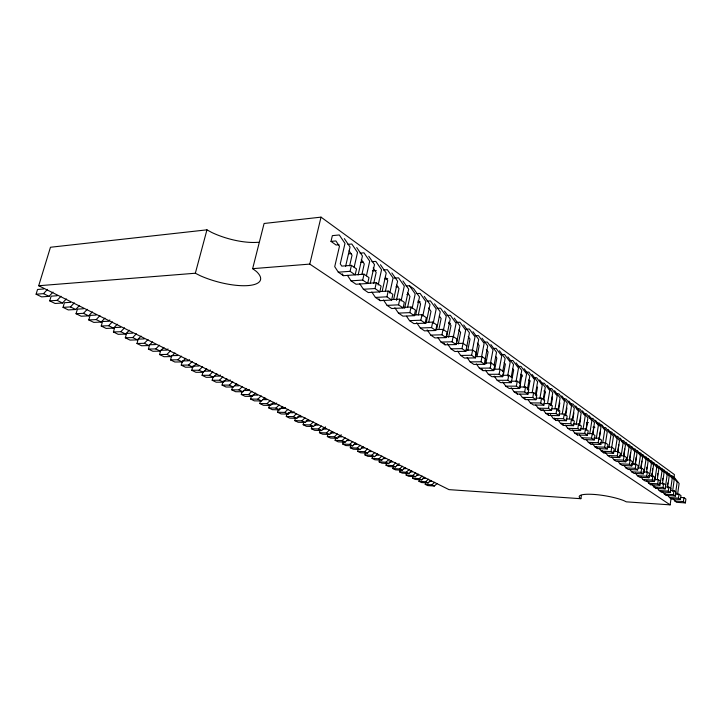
<?xml version="1.0" encoding="UTF-8"?>
<svg xmlns="http://www.w3.org/2000/svg" width="722" height="722" viewBox="0 0 722 722"><rect width="100%" height="100%" fill="white"/><g stroke="black" fill="none" stroke-linecap="round" stroke-linejoin="round"><path stroke-width="1.08" d="M672.561 498.487L676.487 502.304L685.368 502.9L685.9 499.019L683.951 497.657L680.81 497.449M679.005 494.2L680.99 495.59L680.449 499.507L678.463 498.135L679.005 494.2L675.846 494.001M685.368 502.9L683.409 501.555L683.951 497.657M672.579 491.339L674.186 479.913L669.041 473.488M673.969 490.68L676 492.097L675.44 496.05L673.418 494.651L673.969 490.68L670.792 490.491M675.413 494.444L677.146 482.052L672.02 475.645L669.899 475.527M677.552 494.606L679.113 483.46L673.987 477.071M667.417 485.085L667.715 483M667.534 487.828L669.168 476.312L664.005 469.841M668.843 487.106L670.909 488.541L670.341 492.53L668.274 491.095L668.843 487.106L665.639 486.917M670.422 490.978L672.191 478.487L667.038 472.035L664.908 471.926M581.436 495.391L580.894 498.712L579.64 497.738A25.631 5.063 9.6 0 1 593.836 494.426A25.631 5.063 9.6 0 1 624.142 500.779L626.29 501.835L670.142 504.858L671.054 498.37M673.951 477.811L674.402 474.571L321.019 217.141L264.09 223.477L252.646 268.665L256.337 271.409A41.506 13.303 15.4 0 1 248.061 285.578A41.506 13.303 15.4 0 1 200.319 275.759L195.346 273.232L38.699 285.741L50.459 247.258L206.952 229.84L211.826 232.502A41.055 14.711 15.9 0 0 258.611 242.24M646.524 480.717L650.684 484.751L659.854 485.283L660.44 481.231L658.293 479.733L653.97 479.498M660.161 483.866L661.984 471.159L656.794 464.625L654.628 464.526M662.471 480.464L662.778 478.37M662.399 484.254L664.059 472.639L658.87 466.132M659.818 468.262L661.957 468.361L667.137 474.85L665.152 488.938L663.04 487.485L663.617 483.451L659.321 483.208M652.868 475.942L655.053 477.468L654.457 481.556L652.273 480.049L652.868 475.942L648.518 475.708M654.881 480.202L656.74 467.387L651.524 460.817L649.349 460.717M657.444 475.762L657.751 473.65M657.318 479.543L658.852 468.903L653.645 462.351M659.854 485.283L657.706 483.803L658.293 479.733M646.623 469.327L646.939 467.179M646.551 472.044L648.148 461.214L642.896 454.571M647.336 472.08L649.565 473.632L648.961 477.756L646.731 476.213L647.336 472.08L642.959 471.854M649.511 476.475L651.397 463.551L646.163 456.936L643.97 456.845M651.542 476.312L652.002 473.109M652.318 470.979L652.625 468.849M651.984 475.825L653.554 465.094L648.32 458.497M640.811 467.648L641.786 461.141M641.019 468.181L642.643 457.261L637.364 450.573M641.696 468.136L643.97 469.724L643.347 473.885L641.073 472.314L641.696 468.136L638.392 467.973M644.033 472.675L645.955 459.643L640.694 452.983L638.492 452.893M635.053 464.833L636.208 457.17M635.378 464.237L637.03 453.226L631.732 446.494M635.947 464.12L638.257 465.735L637.634 469.932L635.315 468.334L635.947 464.12L631.506 463.912M638.609 467.712L640.414 455.654L635.125 448.949L632.905 448.867M626.949 460.826L628.988 447.45L623.655 440.655L621.416 440.582M629.512 459.752L630.523 453.136M629.62 460.23L631.308 449.111L625.983 442.342M630.08 460.022L632.445 461.674L631.804 465.907L629.44 464.273L630.08 460.022L625.613 459.824M632.752 464.851L634.755 451.593L629.449 444.842L627.219 444.761M604.955 451.918L607.689 455.492L610.18 457.188L619.783 457.604L620.451 453.299L617.987 451.575L613.041 451.376M621.173 455.762L623.104 443.227L617.752 436.386L615.875 436.323M623.7 455.69L624.72 449.012M623.718 456.376L625.469 444.923L620.126 438.11M624.097 455.844L626.506 457.522L625.848 461.8L623.438 460.131L624.097 455.844L619.602 455.654M599.098 448.2L601.381 451.196L603.917 452.929L613.583 453.326L614.269 448.976L611.76 447.225L606.769 447.035M615.144 451.566L617.111 438.913L611.733 432.036L608.89 431.946M617.68 452.116L618.808 444.815M617.734 452.198L619.521 440.646L614.16 433.787M619.783 457.604L617.319 455.907L617.987 451.575M592.645 443.795L594.937 446.819L597.536 448.579L607.265 448.958L607.951 444.572L605.397 442.785L600.379 442.604M608.98 447.279L610.992 434.518L605.596 427.586L603.691 427.541M613.583 453.326L611.074 451.593L613.447 436.287L608.068 429.373M586.065 439.301L588.367 442.342L591.011 444.138L600.803 444.499L601.516 440.068L598.899 438.245L593.845 438.073M602.699 442.911L604.747 430.032L599.332 423.056L596.453 422.984M607.265 448.958L604.693 447.189L605.397 442.785M605.397 443.597L607.256 431.837L601.85 424.879L599.937 424.834M579.342 434.707L581.652 437.767L584.351 439.608L594.215 439.951L594.937 435.474L592.266 433.606L587.185 433.453M596.282 438.453L598.376 425.457L592.933 418.435L590.036 418.372M600.803 444.499L598.186 442.694L598.899 438.245M599.034 439.166L600.939 427.298L595.506 420.294M599.152 439.193L600.352 431.693M589.739 433.895L591.869 420.782L586.408 413.715L583.493 413.652M594.215 439.951L591.535 438.101L592.266 433.606M592.545 434.644L594.486 422.659L589.035 415.61M592.726 434.707L593.944 427.144M583.051 429.247L585.226 416.007L579.748 408.896L576.806 408.842M585.488 428.877L588.213 430.781L587.482 435.303L584.748 433.408L585.488 428.877L580.371 428.733M585.921 430.023L587.898 417.93L582.428 410.836M586.156 430.132L587.41 422.496M576.192 424.653L578.439 411.134L572.943 403.968L569.983 403.932M578.566 424.04L581.354 425.989L580.605 430.547L577.808 428.615L578.566 424.04L573.412 423.904M579.152 425.303L581.174 413.092L575.678 405.954M579.459 425.466L580.732 417.749M569.396 418.751L571.508 406.152L565.994 398.941L564.008 398.923M571.49 419.094L574.342 421.088L573.575 425.691L570.714 423.724L571.49 419.094L566.301 418.977M572.203 420.709L574.297 408.156L568.792 400.963M572.609 420.691L573.909 412.903M564.261 414.049L567.167 416.08L566.382 420.727L563.467 418.715L564.261 414.049L559.036 413.941M565.136 415.782L567.284 403.12L561.752 395.873M565.714 415.294L566.951 407.957M556.861 408.878L559.839 410.962L559.045 415.655L556.057 413.598L556.861 408.878L551.608 408.787M557.916 410.755L560.11 397.966L554.559 390.674M558.386 411.359L559.83 402.894M562.267 413.787L564.433 401.071L558.891 393.806L555.904 393.788M550.543 405.611L552.772 392.696L547.204 385.358M552.131 398.264L552.438 396.468M551.274 405.213L552.565 397.732M535.823 404.988L538.179 408.192L541.256 410.286L551.527 410.466L552.348 405.728L549.298 403.598L544.009 403.526M554.992 408.715L557.194 395.873L551.635 388.562L548.63 388.544M527.99 399.645L530.354 402.867L533.504 405.006L543.846 405.159L544.677 400.367L541.563 398.192L536.238 398.138M547.547 403.526L549.794 390.557L544.226 383.202L542.204 383.192M551.527 410.466L548.476 408.363L549.298 403.598M539.93 398.219L542.231 385.124L536.645 377.714L533.594 377.714M543.846 405.159L540.724 403.002L541.563 398.192M543.188 399.266L545.281 387.308L539.695 379.925M544.821 393.084L545.137 391.261M543.81 399.997L545.128 392.452L543.964 390.9M532.15 392.795L534.497 379.564L528.892 372.11L525.824 372.119M533.648 392.66L536.834 394.889L535.986 399.735L532.782 397.524L533.648 392.66L527.204 392.615M535.282 394.979L537.619 381.803L532.015 374.366M535.986 395.764L537.529 387.046M525.544 387.001L528.811 389.284L527.935 394.176L524.668 391.92L525.544 387.001L519.064 386.974M527.394 389.483L529.777 376.171L524.154 368.68M528.188 390.331L530.038 380.503M519.47 383.012L521.753 370.413L516.122 362.868M519.732 387.344L521.807 375.873L520.634 374.294M502.792 382.019L505.77 386.135L509.145 388.436L519.696 388.49L520.598 383.544L517.25 381.207L510.725 381.207M521.898 376.821L522.241 374.944M524.145 387.452L526.591 373.888L520.959 366.37L517.873 366.397M515.995 381.776L518.495 368.067L512.855 360.504L509.741 360.54M519.696 388.49L516.347 386.171L517.25 381.207M507.647 375.963L510.21 362.11L504.552 354.502L501.42 354.547M512.503 368.5L513.676 370.097L511.266 382.66L507.837 380.295L508.757 375.278L502.187 375.296M511.203 377.245L513.541 364.511L507.891 356.921M500.057 369.195L503.568 371.649L502.629 376.694L499.11 374.267L500.057 369.195L493.442 369.24M502.747 371.343L505.138 358.473L499.48 350.829M503.18 375.882L505.355 364.177L504.173 362.579M494.083 365.296L496.537 352.291L490.861 344.593M476.376 363.969L479.381 368.175L483.009 370.648L493.776 370.585L494.732 365.485L491.141 362.967L484.48 363.04M494.814 368.87L496.835 358.121L495.644 356.506M499.308 368.942L501.727 356.018L496.05 348.356L493.947 348.392M490.355 363.924L493.036 349.782L487.35 342.057L484.182 342.138M493.776 370.585L490.175 368.094L491.141 362.967M481.601 356.578L484.137 343.383L478.442 335.613L475.247 335.703M482.007 356.587L485.689 359.159L484.706 364.321L481.014 361.767L482.007 356.587L475.302 356.686M484.796 361.289L487.72 345.964L482.034 338.212M485.825 363.87L488.108 351.921L486.321 349.484M475.482 356.072L478.695 339.475L472.991 331.669M457.667 351.19L460.681 355.45L464.49 358.049L475.401 357.895L476.412 352.679L472.639 350.044L465.889 350.17M477.043 356.542L479.164 345.567L477.377 343.112M472.378 350.432L475.022 336.831L469.309 329.006L466.096 329.115M475.401 357.895L471.619 355.278L472.639 350.044M463.723 324.972L469.435 332.824L465.871 351.307L461.981 348.627L465.672 330.116L459.95 322.238L456.719 322.355M467.757 350.549L470.004 339.06L468.217 336.587M437.992 337.743L441.016 342.066L445.032 344.8L456.087 344.556L457.143 339.223L453.172 336.443L446.07 336.642M456.358 344.105L459.95 326.01L454.228 318.095M458.317 343.997L460.618 332.391L458.831 329.9M456.087 344.556L452.098 341.804L453.172 336.443M453.308 337.129L456.087 323.23L450.366 315.306L447.108 315.433M437.144 483.514L434.337 486.041L427.722 485.59L425.24 484.381L425.574 482.711M427.171 329.891L430.799 335.116L434.915 337.914L446.043 337.616L447.135 332.228L443.055 329.376L435.907 329.611M446.539 337.318L450.221 319.016L444.49 311.056M430.953 480.437L428.128 482.982L421.486 482.54L418.959 481.312L419.464 478.794M448.642 337.291L450.997 325.55L448.606 322.211M438.931 329.322L441.124 318.537L439.328 316.01M424.653 477.305L421.81 479.868L415.15 479.444L412.587 478.199L412.93 476.502M446.043 337.616L441.954 334.791L443.055 329.376M443.416 330.225L446.259 316.173L440.528 308.186L437.252 308.339M432.668 322.12L436.855 325.044L435.736 330.505L431.539 327.598L432.668 322.12L424.446 322.427M433.254 323.14L436.178 308.926L430.438 300.893L427.135 301.056M418.264 474.128L415.403 476.719L408.706 476.303L406.107 475.031L406.45 473.325M436.684 329.259L440.24 311.85L434.509 303.836M406.513 316.227L409.536 320.649L413.877 323.6L425.159 323.194L426.305 317.68L422 314.675L413.733 315.018M426.124 323.203L429.996 304.494L424.256 296.417M428.751 322.247L430.998 311.335L428.606 307.951M411.766 470.897L408.887 473.506L402.172 473.1L399.519 471.809L400.051 469.237M425.159 323.194L420.845 320.216L422 314.675M422.776 316.11L425.827 301.489L420.087 293.403L416.765 293.583M405.159 467.612L402.262 470.248L395.521 469.86L392.831 468.542L393.192 466.809M394.844 307.78L398.472 313.122L402.939 316.155L414.284 315.685L415.466 310.108L411.044 307.021L402.714 307.41M415.728 314.81L419.482 296.941L413.742 288.818L409.455 285.713L406.116 285.921M399.176 463.605L395.539 466.935L388.77 466.556L386.035 465.221L386.396 463.479M418.3 314.991L420.61 303.953L418.209 300.542M407.704 306.913L409.943 296.372L407.542 292.942M414.284 315.685L409.852 312.626L411.044 307.021M391.622 460.88L388.698 463.569L381.902 463.199L379.122 461.836L379.682 459.21M412.072 308.646L415.204 293.863L409.455 285.713M401.08 300.975L404.293 286.02L398.544 277.826L394.068 278.123M383.481 300.009L387.109 305.388L391.694 308.502L403.12 307.969L404.32 302.328L399.78 299.152L391.405 299.594M384.691 457.432L381.739 460.149L374.917 459.788L372.092 458.407L372.66 455.753M404.609 308.321L408.688 289.179L402.948 281.002M396.459 300.316L398.986 288.583L396.586 285.136M377.633 453.921L374.664 456.665L367.823 456.322L364.953 454.914L365.522 452.243M403.12 307.969L398.562 304.828L399.78 299.152M389.781 293.096L393.075 277.97L387.335 269.712L383.472 269.992M370.458 450.357L367.471 453.127L360.603 452.793L357.688 451.367L358.265 448.669M371.803 292.013L375.422 297.437L380.133 300.641L391.631 300.045L392.876 294.323L388.201 291.065L378.716 291.616M393.643 299.504L397.596 281.219L391.856 272.979M382.137 291.535L386.207 273.024L380.467 264.739M363.166 446.728L360.161 449.526L353.266 449.201L350.296 447.748L350.892 445.041M385.368 291.372L387.732 280.587L385.34 277.113M391.631 300.045L386.947 296.805L388.201 291.065M355.747 443.037L352.715 445.862L345.802 445.555L342.779 444.075L343.383 441.35M378.175 285L381.559 269.694L375.819 261.382L371.929 261.689M359.791 283.8L363.41 289.26L368.256 292.554L379.826 291.887L381.099 286.102L376.297 282.744L366.749 283.358M348.194 439.283L345.152 442.135L338.203 441.846L335.125 440.339L335.748 437.586M370.296 283.394L374.492 264.613L368.762 256.274M373.743 283.286L376.171 272.365L373.175 267.997M379.826 291.887L375.007 288.556L376.297 282.744M366.415 275.858L369.709 261.183L363.987 252.817L360.07 253.151M347.435 275.353L351.045 280.84L356.036 284.242L367.669 283.493L368.987 277.636L364.041 274.189L343.455 275.678L338.32 272.185L334.719 266.653L339.466 246.283L335.892 240.931L331.001 241.392L332.355 235.634L339.286 234.957L344.99 243.422L340.261 263.828L341.759 266.111L351.424 265.371L356.515 268.927L355.17 274.856L350.062 271.328L338.32 272.185M358.13 274.965L362.444 255.958L356.722 247.565M361.912 274.387L364.276 263.918L361.289 259.514M341.271 434.743L337.445 438.344L330.477 438.064L327.346 436.539L327.761 434.689M367.669 283.493L362.715 280.073L364.041 274.189M354.141 267.284L357.525 252.429L351.813 244.009L347.878 244.37M332.689 431.575L329.602 434.482L322.617 434.22L319.431 432.668L320.063 429.87M345.621 266.292L350.053 247.05L344.34 238.612M325.505 426.882L321.624 430.556L314.612 430.312L311.372 428.724L312.012 425.908M349.619 265.822L352.047 255.227L349.069 250.796M350.062 271.328L351.424 265.371M316.624 423.588L313.501 426.558L306.462 426.332L303.159 424.716L303.818 421.874M308.375 419.491L305.235 422.487L298.168 422.28L294.811 420.637L295.478 417.767M299.973 415.312L296.805 418.336L289.721 418.146L286.3 416.477L286.986 413.589M291.417 411.053L288.231 414.112L281.12 413.941L277.636 412.244L278.331 409.329M670.142 504.858L309.783 264.099L321.019 217.141M282.699 406.721L279.486 409.816L272.356 409.663L268.81 407.93L269.514 404.988M273.818 402.307L270.588 405.43L263.431 405.304L259.812 403.535L260.534 400.575M264.902 397.669L261.508 400.963L254.334 400.854L250.651 399.049L251.382 396.071M255.678 393.084L252.267 396.405L245.065 396.324L241.31 394.492L242.06 391.477M246.265 388.4L242.836 391.766L235.616 391.712L231.789 389.835L232.547 386.802M236.681 383.635L233.224 387.037L225.986 387.001L222.078 385.088L222.854 382.028M226.898 378.77L223.423 382.209L216.167 382.2L212.178 380.25L212.972 377.164M216.925 373.806L213.423 377.29L206.149 377.308L202.088 375.314L202.891 372.2M206.745 368.743L203.216 372.263L195.924 372.308L191.781 370.287L192.882 366.09L198.875 366.027M196.366 363.581L192.81 367.146L185.5 367.218L181.267 365.142L182.395 360.919L188.397 360.829L189.579 359.646M195.346 273.232L206.952 229.84M185.762 358.311L182.188 361.912L174.859 362.011L170.545 359.908L171.683 355.639L177.711 355.522M174.941 352.923L171.34 356.578L164.002 356.704L159.589 354.556L160.762 350.242L166.791 350.107L167.991 348.897M163.894 347.426L160.266 351.127L152.911 351.289L148.416 349.087L149.598 344.746L155.645 344.575M152.613 341.813L148.958 345.558L141.593 345.757L136.99 343.51L138.209 339.123L144.265 338.925M141.088 336.082L137.406 339.872L130.023 340.098L125.33 337.806L126.567 333.383L132.64 333.158M129.31 330.225L125.601 334.06L118.209 334.331L113.417 331.985L114.681 327.517L120.755 327.265M117.271 324.232L113.534 328.122L106.134 328.429L101.233 326.028L102.533 321.525L108.616 321.236L109.852 319.945M104.97 318.113L101.206 322.048L93.797 322.4L88.788 319.945L90.106 315.397L96.197 315.072M92.389 311.859L88.598 315.848L81.18 316.227L76.054 313.727L77.407 309.133L83.508 308.772M79.519 305.46L75.702 309.494L68.283 309.928L63.04 307.364L64.42 302.726L70.521 302.328M66.352 298.908L62.507 303.005L55.089 303.475L49.728 300.857L51.136 296.173L57.237 295.74M52.995 292.085L49.015 296.354L41.587 296.877L36.1 294.197L37.544 289.468L43.645 288.999M36.1 294.197L43.528 293.655L47.517 289.36M49.728 300.857L57.146 300.361L61 296.246M63.04 307.364L70.458 306.913L74.285 302.852M76.054 313.727L83.472 313.321L87.272 309.314M88.788 319.945L96.197 319.584L99.97 315.631M101.233 326.028L108.634 325.712L112.379 321.804M113.417 331.985L120.809 331.696L124.527 327.842M125.33 337.806L132.713 337.562L136.404 333.754M136.99 343.51L144.364 343.293L148.028 339.539M148.416 349.087L155.772 348.906L159.409 345.197M159.589 354.556L166.935 354.412L170.554 350.739M170.545 359.908L177.874 359.791L181.466 356.163M181.267 365.142L188.586 365.061L192.151 361.478M191.781 370.287L199.082 370.233L202.62 366.695M210.301 369.962L209.145 371.126L204.155 371.153M202.088 375.314L209.362 375.296L212.882 371.794M220.354 374.971L219.199 376.117L214.235 376.135M212.178 380.25L219.443 380.25L222.936 376.794M230.21 379.88L229.064 381.008L223.116 381.008M222.078 385.088L229.325 385.115L232.791 381.703M231.789 389.835L239.009 389.889L242.457 386.505M249.352 389.411L248.224 390.521L243.296 390.485M241.31 394.492L248.512 394.564L251.933 391.225M250.651 399.049L257.835 399.149L261.229 395.846M259.812 403.535L266.978 403.652L270.218 400.511M276.725 403.038L275.614 404.112L270.732 404.031M268.81 407.93L275.948 408.065L279.161 404.961M285.506 407.416L284.405 408.471L279.531 408.381M277.636 412.244L284.757 412.406L287.952 409.329M294.134 411.711L293.042 412.758L288.177 412.65M286.3 416.477L293.394 416.657L296.571 413.616M294.811 420.637L301.877 420.836L305.036 417.821M303.159 424.716L310.207 424.933L313.348 421.955M311.372 428.724L318.393 428.958L321.507 426.016M319.431 432.668L326.434 432.92L329.521 430.005M327.346 436.539L334.322 436.801L337.4 433.913M335.125 440.339L342.084 440.628L345.134 437.767M342.779 444.075L349.71 444.373L352.742 441.548M350.296 447.748L357.2 448.064L360.215 445.257M357.688 451.367L364.565 451.692L367.561 448.913M364.953 454.914L371.803 455.257L374.781 452.504M372.092 458.407L378.924 458.759L381.884 456.033M379.122 461.836L385.927 462.206L388.86 459.508M386.035 465.221L392.813 465.6L395.728 462.919M392.831 468.542L399.582 468.93L402.488 466.286M399.519 471.809L406.251 472.215L409.13 469.589M406.107 475.031L412.813 475.437L415.673 472.838M412.587 478.199L419.265 478.614L422.108 476.042M418.959 481.312L425.61 481.745L428.444 479.191M425.24 484.381L431.864 484.823L434.68 482.287M339.015 244.731L336.082 245.002L331.001 241.392M348.546 253.837L351.461 253.593M252.646 268.665L309.783 264.099M360.657 262.438L363.554 262.203M372.444 270.795L376.279 270.515M351.045 280.84L362.715 280.073M384.862 278.863L387.723 278.674M396.017 286.787L397.912 286.67M363.41 289.26L375.007 288.556M406.874 294.504L408.76 294.395M375.422 297.437L386.947 296.805M417.46 302.022L420.267 301.877M387.109 305.388L398.562 304.828M398.472 313.122L409.852 312.626M409.536 320.649L420.845 320.216M448.533 323.402L450.366 323.339M416.675 322.716L420.303 327.978L431.539 327.598M435.736 330.505L424.536 330.856L420.303 327.978M430.799 335.116L441.954 334.791M441.016 342.066L452.098 341.804M455.979 343.492L463.028 343.329L466.899 346.037M447.351 343.69L450.97 348.843L461.981 348.627M465.871 351.307L454.887 351.506L450.97 348.843M460.681 355.45L471.619 355.278M467.134 357.661L470.148 361.893L481.014 361.767M484.706 364.321L473.867 364.42L470.148 361.893M479.381 368.175L490.175 368.094M485.392 370.133L488.388 374.303L499.11 374.267M502.629 376.694L491.935 376.722L488.388 374.303M494.191 376.153L497.187 380.295L507.837 380.295M511.266 382.66L500.644 382.642L497.187 380.295M505.77 386.135L516.347 386.171M234.785 385.792L238.738 385.81M511.185 387.759L514.154 391.838L524.668 391.92M514.154 391.838L517.457 394.086L527.935 394.176M519.975 394.176L522.349 397.416L532.782 397.524M252.61 395.087L257.528 395.142M522.349 397.416L525.571 399.609L535.986 399.735M530.354 402.867L540.724 403.002M262.736 399.609L266.662 399.663M538.179 408.192L548.476 408.363M542.89 409.428L545.832 413.39L556.057 413.598M545.832 413.39L548.837 415.448L559.045 415.655M550.381 414.545L553.314 418.489L563.467 418.715M553.314 418.489L556.256 420.493L566.382 420.727M586.435 422.605L588.484 422.659M557.709 419.554L560.624 423.462L570.714 423.724M297.635 416.865L301.507 416.964M560.624 423.462L563.512 425.429L573.575 425.691M592.879 427.18L594.919 427.234M305.975 420.98L309.828 421.088M565.461 425.231L567.79 428.336L577.808 428.615M580.605 430.547L570.606 430.258L567.79 428.336M314.151 425.032L318.005 425.15M572.474 430.014L574.793 433.101L584.748 433.408M574.793 433.101L577.555 434.978L587.482 435.303M322.192 429.003L326.028 429.13M581.652 437.767L591.535 438.101M330.089 432.902L333.916 433.047M588.367 442.342L598.186 442.694M337.851 436.738L341.659 436.891M594.937 446.819L604.693 447.189M346.425 440.546L349.277 440.664M601.381 451.196L611.074 451.593M353.924 444.256L356.758 444.382M607.689 455.492L617.319 455.907M361.289 447.902L364.114 448.028M611.832 457.035L613.871 459.697L623.438 460.131M625.848 461.8L616.308 461.358L613.871 459.697M369.095 451.512L371.352 451.62M617.906 461.178L619.936 463.822L629.44 464.273M631.804 465.907L622.328 465.446L619.936 463.822M376.216 455.04L378.463 455.149M623.853 465.239L625.875 467.865L635.315 468.334M637.634 469.932L628.221 469.462L625.875 467.865M383.22 458.506L385.449 458.623M629.683 469.219L631.696 471.827L641.073 472.314M643.347 473.885L633.997 473.397L631.696 471.827M388.987 461.854L392.335 462.035M635.405 473.127L637.409 475.717L646.731 476.213M648.961 477.756L639.665 477.251L637.409 475.717M396.883 465.266L399.104 465.392M641.019 476.953L643.013 479.525L652.273 480.049M654.457 481.556L645.224 481.032L643.013 479.525M403.544 468.569L405.755 468.695M648.509 483.271L657.706 483.803M410.105 471.818L412.307 471.944M651.921 484.399L653.906 486.944L663.04 487.485M653.906 486.944L656.036 488.388L665.152 488.938M416.558 475.013L418.751 475.148M657.228 488.018L659.204 490.545L668.274 491.095M659.204 490.545L661.289 491.962L670.341 492.53M422.911 478.163L425.105 478.298M662.435 491.574L664.393 494.083L673.418 494.651M664.393 494.083L666.451 495.472L675.44 496.05M429.166 481.258L431.35 481.393M667.543 495.057L669.502 497.548L678.463 498.135M680.449 499.507L671.514 498.92L669.502 497.548M674.51 500.96L683.409 501.555M580.894 498.712L449.003 489.633L38.699 285.741M43.528 293.655L49.015 296.354M57.146 300.361L62.507 303.005M70.458 306.913L75.702 309.494M83.472 313.321L88.598 315.848M96.197 319.584L101.206 322.048M108.634 325.712L113.534 328.122M120.809 331.696L125.601 334.06M132.713 337.562L137.406 339.872M144.364 343.293L148.958 345.558M155.772 348.906L160.266 351.127M166.935 354.412L171.34 356.578M177.874 359.791L182.188 361.912M188.586 365.061L192.81 367.146M199.082 370.233L203.216 372.263M209.362 375.296L213.423 377.29M219.443 380.25L223.423 382.209M229.325 385.115L233.224 387.037M239.009 389.889L242.836 391.766M248.512 394.564L252.267 396.405M257.835 399.149L261.508 400.963M266.978 403.652L270.588 405.43M275.948 408.065L279.486 409.816M284.757 412.406L288.231 414.112M293.394 416.657L296.805 418.336M301.877 420.836L305.235 422.487M310.207 424.933L313.501 426.558M318.393 428.958L321.624 430.556M326.434 432.92L329.602 434.482M334.322 436.801L337.445 438.344M342.084 440.628L345.152 442.135M349.71 444.373L352.715 445.862M357.2 448.064L360.161 449.526M364.565 451.692L367.471 453.127M371.803 455.257L374.664 456.665M378.924 458.759L381.739 460.149M385.927 462.206L388.698 463.569M392.813 465.6L395.539 466.935M399.582 468.93L402.262 470.248M406.251 472.215L408.887 473.506M412.813 475.437L415.403 476.719M419.265 478.614L421.81 479.868M425.61 481.745L428.128 482.982M431.864 484.823L434.337 486.041M508.757 375.278L512.178 377.669M663.617 483.451L665.72 484.922M665.142 493.812L666.451 495.472M659.98 490.292L661.289 491.962M654.06 485.861L656.036 488.388M649.358 483.045L650.684 484.751M602.211 450.681L603.917 452.929M596.39 447.071L597.536 448.579M589.865 442.622L591.011 444.138M576.391 433.444L577.555 434.978M561.761 423.083L563.512 425.429M528.585 379.952L529.758 381.523M554.496 418.128L556.256 420.493M547.664 413.859L548.837 415.448M540.083 408.688L541.256 410.286M524.389 397.993L525.571 399.609M516.266 392.461L517.457 394.086M481.809 368.969L483.009 370.648M443.822 343.076L445.032 344.8M378.933 298.836L380.133 300.641M342.255 273.846L343.455 275.678"/></g></svg>
